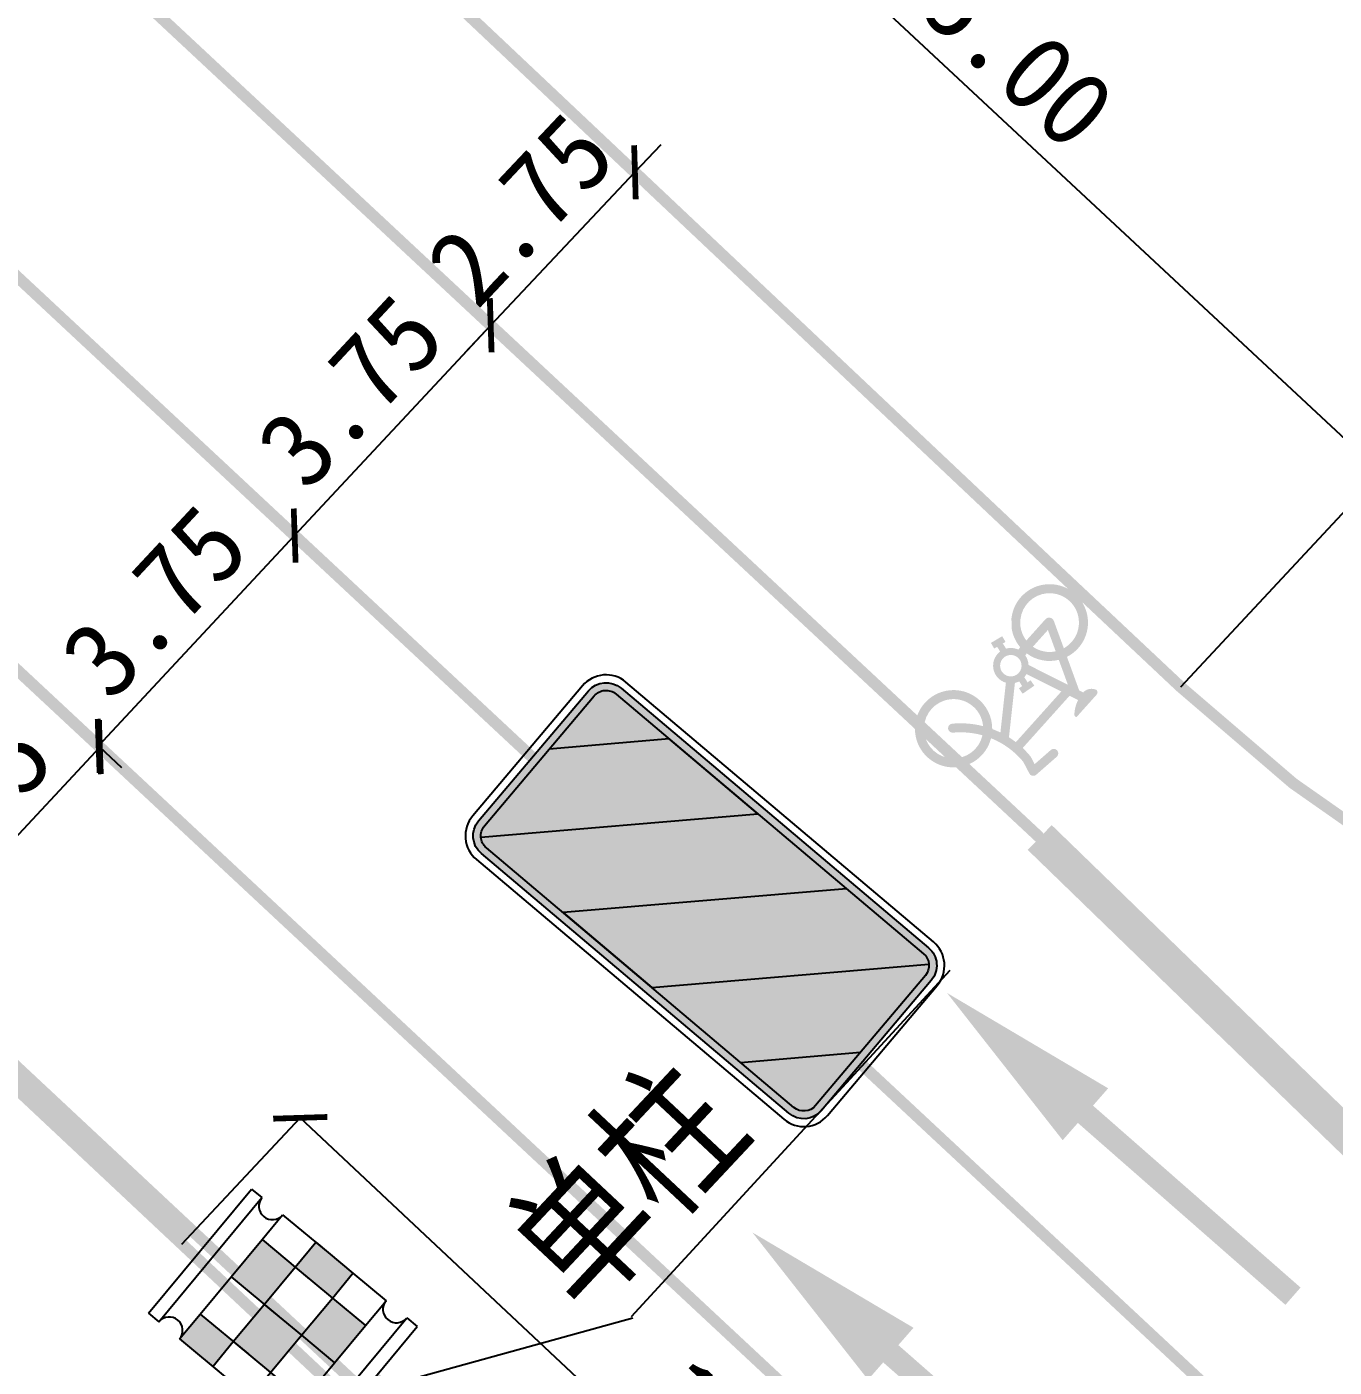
# Model space of a CAD drawing. Header units: millimetres. Extents: x 67546 to 67853, y 50657 to 50921.
# Drawn here: x 67663.89 to 67680.95, y 50803.47 to 50820.94 of the extents above; entities that cross this region are included whole.
import ezdxf

# ---------------------------------------------------------------- set-up
doc = ezdxf.new("R2010")
doc.units = ezdxf.units.MM
doc.linetypes.add('JTSS01', pattern=[6, 2, -4])
doc.linetypes.add('JTSS02', pattern=[2, 1, -1])
for name, color, linetype in [('@-交通标志', 7, 'Continuous'), ('@-注释', 7, 'Continuous'), ('@-设计标注', 7, 'Continuous'), ('@-路面边线', 7, 'Continuous'), ('@-道路边线', 7, 'Continuous'), ('@-隔离栏', 7, 'Continuous'), ('交通标志', 7, 'Continuous')]:
    doc.layers.add(name, color=color, linetype=linetype)
doc.layers.add('@-道路标线', color=7, linetype='Continuous', lineweight=0)
doc.layers.get('0').off()
doc.styles.add('--黑体', font='simhei.ttf')
doc.styles.add('黑体', font='simhei.ttf', dxfattribs={"width": 0.8})
doc.linetypes.add('FENCELINE1', pattern='A,6.349999999999998,-2.54,[133,ltypeshp.shx,S=2.54,R=0,X=-2.54,Y=0],-2.54,25.4', length=36.83)
doc.dimstyles.new('标志标注', dxfattribs={"dimtxt": 1, "dimasz": 0.5, "dimexe": 0, "dimexo": 0, "dimgap": 0.25, "dimtad": 1, "dimzin": 0, "dimdsep": 46, "dimtxsty": '--黑体', "dimblk": 'ARCHTICK', "dimcen": 0.09, "dimadec": 0, "dimazin": 0, "dimtfac": 1, "dimtix": 1, "dimtmove": 1, "dimatfit": 0, "dimfxl": 1, "dimtolj": 1, "dimtzin": 0, "dimarcsym": 0})

# ---------------------------------------------------------------- blocks, each defined once
blk = doc.blocks.new('_ARCHTICK')
at = {"color": 0, "linetype": 'ByBlock', "const_width": 0.15}
blk.add_lwpolyline([(-0.5, -0.5), (0.5, 0.5)], dxfattribs=at)
blk = doc.blocks.new('*D34')
at = {"layer": '@-注释', "color": 0, "lineweight": -2, "transparency": 16777216}
for p, q in [((67665.91393280505, 50805.07066313001), (67667.45814976247, 50806.71704391969)), ((67678.39872465299, 50796.45537093632), (67667.45814976247, 50806.71704391969)), ((67676.85450769556, 50794.80899014664), (67678.39872465299, 50796.45537093632))]:
    blk.add_line(p, q, dxfattribs=at)
at = {"layer": 'Defpoints', "color": 0, "transparency": 16777216}
for p in [(67667.45814976247, 50806.71704391969), (67665.91393280505, 50805.07066313001), (67676.85450769556, 50794.80899014664)]:
    blk.add_point(p, dxfattribs=at)
at = {"layer": '@-注释', "color": 0, "lineweight": -2, "transparency": 16777216, "xscale": 0.5, "yscale": 0.5, "zscale": 0.5}
for p, rotation in [((67667.45814976247, 50806.71704391969), 136.834000257673), ((67678.39872465299, 50796.45537093632), 316.834000257673)]:
    blk.add_blockref('_ARCHTICK', p, dxfattribs=dict(at, rotation=rotation))
at = {"layer": '@-注释', "color": 0, "transparency": 16777216, "insert": (67673.44536634967, 50802.13733607922), "char_height": 1, "attachment_point": 5, "rotation": 316.834000257673, "style": '--黑体'}
blk.add_mtext('\\A1;15.00', dxfattribs=at)
blk = doc.blocks.new('A$C348E0356')
at = {"layer": '交通标志', "lineweight": 15}
h = blk.add_hatch(color=1, dxfattribs=at)
h.paths.add_polyline_path([(3.003229652764275, 1.581825583154568), (2.699315253586973, 2.053429645515278), (2.345612207427619, 1.825493846656171), (2.649526606546714, 1.35388978429546)])
h.paths.add_polyline_path([(1.699794109328649, 2.827652479812969), (2.00370850827312, 2.356048417277634), (2.357411554490681, 2.58398421613674), (2.053497155546209, 3.055588278657522)])
h.paths.add_polyline_path([(2.00370850827312, 2.356048417277634), (1.473153939063194, 2.014144718996249), (1.815057638159487, 1.483590148374786), (2.345612207427619, 1.825493846656171), (2.212649657740256, 2.031820624353712)])
h.paths.add_polyline_path([(2.11897203727858, 1.011986086014075), (1.815057638159487, 1.483590148374786), (1.284503068891353, 1.141686450093402), (1.588417468068655, 0.6700823877326914)])
h.paths.add_polyline_path([(1.169239540060515, 2.485748781531583), (0.6386849708505907, 2.143845083250199), (0.9425993697950616, 1.672241020714864), (1.473153939063194, 2.014144718996249)])
h.paths.add_polyline_path([(0.9425993697950616, 1.672241020714864), (0.5888963236357087, 1.444305221855755), (0.9308000227320008, 0.9137506512342952), (1.284503068891353, 1.141686450093402), (1.151540519262198, 1.348013227790942)])
at = {"layer": '交通标志', "lineweight": 25}
for p, q in [((1.768577406415715, 3.497717086982446), (6.21755607426e-05, 2.358038092701462)), ((1.863550656125879, 3.350340817545656), (1.768577406415715, 3.497717086982446)), ((1.863550656125879, 3.350340817545656), (0.0950354252709076, 2.210661823264671)), ((2.053497155546209, 3.055588278657522), (1.699794109328649, 2.827652479812969)), ((2.357411554490681, 2.58398421613674), (2.053497155546209, 3.055588278657522)), ((1.699794109328649, 2.827652479812969), (1.169239540060515, 2.485748781531583)), ((2.00370850827312, 2.356048417277634), (1.699794109328649, 2.827652479812969)), ((1.169239540060515, 2.485748781531583), (0.6386849708505907, 2.143845083250199)), ((1.473153939063194, 2.014144718996249), (1.169239540060515, 2.485748781531583)), ((2.357411554490681, 2.58398421613674), (2.00370850827312, 2.356048417277634)), ((2.699315253586973, 2.053429645515278), (2.357411554490681, 2.58398421613674)), ((0.0950354252709076, 2.210661823264671), (6.21755607426e-05, 2.358038092701462)), ((2.00370850827312, 2.356048417277634), (1.473153939063194, 2.014144718996249)), ((2.345612207427619, 1.825493846656171), (2.00370850827312, 2.356048417277634)), ((0.6386849708505907, 2.143845083250199), (0.2849819246330298, 1.91590928439109)), ((0.9425993697950616, 1.672241020714864), (0.6386849708505907, 2.143845083250199)), ((3.003229652764275, 1.581825583154568), (2.566352703957818, 2.259756423212819)), ((1.473153939063194, 2.014144718996249), (0.9425993697950616, 1.672241020714864)), ((1.815057638159487, 1.483590148374786), (1.473153939063194, 2.014144718996249)), ((2.649526606546714, 1.35388978429546), (2.212649657740256, 2.031820624353712)), ((2.699315253586973, 2.053429645515278), (2.345612207427619, 1.825493846656171)), ((0.5888963236357087, 1.444305221855755), (0.2849819246330298, 1.91590928439109)), ((2.345612207427619, 1.825493846656171), (1.815057638159487, 1.483590148374786)), ((0.9425993697950616, 1.672241020714864), (0.5888963236357087, 1.444305221855755)), ((1.284503068891353, 1.141686450093402), (0.9425993697950616, 1.672241020714864)), ((2.11897203727858, 1.011986086014075), (1.68209508853033, 1.689916926072328)), ((3.003229652764275, 1.581825583154568), (2.649526606546714, 1.35388978429546)), ((0.9308000227320008, 0.9137506512342952), (0.5888963236357087, 1.444305221855755)), ((1.815057638159487, 1.483590148374786), (1.284503068891353, 1.141686450093402)), ((1.588417468068655, 0.6700823877326914), (1.151540519262198, 1.348013227790942)), ((3.193176151951773, 1.287073044106364), (1.424660921038593, 0.1473940498253796)), ((2.649526606546714, 1.35388978429546), (2.11897203727858, 1.011986086014075)), ((3.288149401603732, 1.139696774669572), (3.193176151951773, 1.287073044106364)), ((1.234714421851094, 0.442146588873584), (0.7978374730446376, 1.120077428931835)), ((1.284503068891353, 1.141686450093402), (0.9308000227320008, 0.9137506512342952)), ((3.288149401603732, 1.139696774669572), (1.519634170748758, 1.7780388589e-05)), ((2.11897203727858, 1.011986086014075), (1.588417468068655, 0.6700823877326914)), ((1.588417468068655, 0.6700823877326914), (1.234714421851094, 0.442146588873584)), ((1.519634170748758, 1.7780388589e-05), (1.424660921038593, 0.1473940498253796))]:
    blk.add_line(p, q, dxfattribs=at)
for centre, major_axis, ratio, start_param, end_param in [((1.958523905836044, 3.202964548094313), (0.0132628393479032, 0.1748249984116091), 0.9999999976595978, 0.648165981041317, 3.789758634631108), ((0.1900086749810725, 2.06328555382788), (-0.1748249984686601, 0.0132628393522313), 0.999999997006934, 2.218962305269292, 5.360554958859085), ((3.098202902416232, 1.434449313717776), (-0.1748249984686601, 0.0132628393522313), 0.999999997006934, -0.9226303483204992, 2.218962305269292), ((1.329687671561259, 0.2947703194367932), (0.0132628393608787, 0.1748249985826468), 0.9999999959073038, 3.789758633994535, 6.931351287584327)]:
    blk.add_ellipse(centre, major_axis=major_axis, ratio=ratio, start_param=start_param, end_param=end_param, dxfattribs=at)
blk = doc.blocks.new('A$C3C0A0687')
at = {"layer": '交通标志', "linetype": 'ByBlock', "lineweight": -3}
for points in [[(0.51630682812538, 0.9557776210713198), (0.2803620946360752, 0.9608847109484486), (0.259674049098976, 0.0051084273000015), (0.4956187825882809, 1.3374228729e-06)], [(0.2649107784296911, 0.5038333508418873, 1), (-2.7183474567e-06, 0.5038333508418873, 1)]]:
    blk.add_hatch(color=14, dxfattribs=at).paths.add_polyline_path(points)
at = {"layer": '交通标志', "color": 14}
blk.add_circle((0.1324540300411172, 0.5038333508418873), 0.1324567483885739, dxfattribs=at)
blk = doc.blocks.new('A$C59555438')
at = {"layer": '交通标志'}
h = blk.add_hatch(color=1, dxfattribs=at)
edge = h.paths.add_edge_path(flags=16)
edge.add_arc((0.3505040291111072, -0.2000641846525468), 0.2015999999999083, 105.28331680243821, 195.2833168024382, ccw=False)
edge.add_line((0.2973638451967417, -0.0055939276630852), (5.360870505988714, 1.378040152772654))
edge.add_arc((5.414010689903078, 1.183569895783192), 0.2015999999999011, 15.283316802438208, 105.28331680244241, ccw=False)
edge.add_line((5.608480946892087, 1.236710079697104), (6.193512939698848, -0.9042558261298836))
edge.add_arc((5.999042682709839, -0.957396010043567), 0.2015999999998938, -74.71668319756589, 15.283316802438208, ccw=False)
edge.add_line((6.052182866622387, -1.151866267033027), (0.9886762058304157, -2.535500347468768))
edge.add_arc((0.9355360219160502, -2.34103009047908), 0.2015999999999011, 195.2833168024382, 285.2833168024382, ccw=False)
edge.add_line((0.7410657649270433, -2.394170274392763), (0.1560337721202814, -0.2532043685657754))
edge = h.paths.add_edge_path()
edge.add_arc((0.3503419572534767, -0.1999667472398414), 0.302399999999848, 105.28331680243821, 195.2833168024382, ccw=False)
edge.add_line((0.2706316813819285, 0.0917386382445784), (5.334390413281653, 1.475441598648558))
edge.add_arc((5.414100689153202, 1.18373621316391), 0.302399999999848, 15.283316802436786, 105.28331680243821, ccw=False)
edge.add_line((5.705806074638529, 1.263446489034095), (6.290910140045524, -0.8777831715638058))
edge.add_arc((5.999204754560196, -0.9574934474339896), 0.302399999999848, -74.71668319756168, 15.283316802438208, ccw=False)
edge.add_line((6.078915030429924, -1.249198832918409), (1.015156298530199, -2.632901793322389))
edge.add_arc((0.9354460226604712, -2.341196407837741), 0.3023999999998553, 195.2833168024382, 285.2833168024382, ccw=False)
edge.add_line((0.6437406371751422, -2.420906683708153), (0.05863657176814741, -0.2796770231102528))
for points in [[(2.254681827422053, -2.189556589226748), (3.715157706097762, -1.790472647057248), (5.513923373892131, 1.358669911795209, 0.19887857131623), (5.360870506072387, 1.378040152808353), (4.094864884389901, 1.032096394553322)], [(0.3955562100963739, -1.12975365046673), (0.7410657650125358, -2.394170274357747, 0.198946163876398), (0.8356233380946132, -2.516130106418776), (2.634389005716446, 0.6330124523843621), (1.17391312721698, 0.2339285102629444)], [(5.175633584771317, -1.391388704888339), (6.052182866707878, -1.151866266997557, 0.4142135623731015), (6.193512939784341, -0.904255826094868), (5.953990501893699, -0.0277065441587444)]]:
    blk.add_hatch(color=1, dxfattribs=at).paths.add_polyline_path(points)
at = {"layer": '交通标志', "true_color": 0xffffff}
for points in [[(5.953990501893696, -0.0277065441587435), (5.608480946977579, 1.236710079732119, 0.1989461638801886), (5.513923373892131, 1.358669911795209), (3.715157706097762, -1.79047264705725), (5.175633584771319, -1.391388704888339)], [(4.094864884389901, 1.032096394553322), (2.634389005716448, 0.6330124523843624), (0.8356233380946132, -2.516130106418776, 0.1988785713200205), (0.9886762059159082, -2.535500347433525), (2.254681827422053, -2.189556589226748)], [(1.17391312721698, 0.2339285102629444), (0.2973638452822342, -0.0055939276273875, 0.4142135623730847), (0.1560337722057739, -0.2532043685307599), (0.3955562100963739, -1.12975365046673)]]:
    blk.add_hatch(color=7, dxfattribs=at).paths.add_polyline_path(points)
at = {"layer": '交通标志', "color": 1}
for points in [[(0.5464096677369527, -2.447644689311118, 0.414213562373091), (1.041630549543697, -2.730304835463357), (6.10565303610565, -1.346529802489839, 0.414213562373091), (6.388313182256754, -0.8513089206835502), (5.803137044251343, 1.290184494685945, 0.414213562373091), (5.307916162444597, 1.572844640838184), (0.2438936758826458, 0.1890696078644396, 0.414213562373091), (-0.038766470268456, -0.3061512739420777), (0.5464096677369527, -2.447644689311118)], [(0.0586365718536399, -0.2796770230750099, -0.4142135623730951), (0.270631681467421, 0.09173863827959401), (5.334390413368963, 1.475441598683801, -0.414213562373091), (5.705806074722204, 1.263446489069564), (6.290910140131018, -0.87778317152879, -0.414213562373091), (6.078915030515418, -1.249198832883166), (1.015156298615693, -2.632901793286919, -0.414213562373091), (0.6437406372606347, -2.420906683673138), (0.0586365718536399, -0.2796770230750099)], [(0.1560337722057739, -0.2532043685307599, -0.4142135623730847), (0.2973638452822342, -0.0055939276273875), (5.360870506072387, 1.378040152808353, -0.4142135623731015), (5.608480946977579, 1.236710079732119), (6.193512939784341, -0.904255826094868, -0.4142135623731015), (6.052182866707878, -1.151866266997557), (0.9886762059159082, -2.535500347433525, -0.4142135623731015), (0.7410657650125358, -2.394170274357747), (0.1560337722057739, -0.2532043685307599)]]:
    blk.add_lwpolyline(points, format="xyb", dxfattribs=at)
for points in [[(5.513923373891883, 1.358669911794777), (3.71515770609767, -1.790472647057413)], [(2.254681827422245, -2.189556589226413), (4.094864884389608, 1.032096394552809)], [(2.634389005716001, 0.6330124523835821), (0.8356233380945923, -2.516130106418812)], [(1.173913127217019, 0.2339285102630129), (0.3955562100964016, -1.129753650466682)], [(5.175633584771276, -1.391388704888413), (5.953990501893713, -0.0277065441587183)]]:
    blk.add_lwpolyline(points, dxfattribs=at)
at = {"layer": '交通标志', "color": 7}
for points in [[(4.094864884389608, 1.032096394552809), (2.634389005716001, 0.6330124523835821)], [(3.71515770609767, -1.790472647057413), (5.175633584771276, -1.391388704888413)]]:
    blk.add_lwpolyline(points, dxfattribs=at)
at = {"layer": '交通标志', "color": 1, "lineweight": 0}
for centre, radius, start, end in [((0.3503419573371502, -0.1999667472043711), 0.302399999999848, 105.2833168024516, 195.2833168019546), ((5.999204754645687, -0.9574934473989742), 0.3023999999998538, 285.2833168024517, 15.28331680195462), ((0.935446022745964, -2.341196407802725), 0.3023999999998538, 195.2833168019546, 285.2833168024517)]:
    blk.add_arc(centre, radius, start, end, dxfattribs=at)
blk = doc.blocks.new('A$C00990124')
at = {"layer": '@-交通标志'}
blk.add_line((4.03863356891088, 8.375682107638568), (7.842989163240419, 9.514135432895273), dxfattribs=at)
at = {"layer": '@-交通标志', "color": 0, "lineweight": -3}
blk.add_line((4.058251671376638, 8.35589451668784), (-1.7789425328e-06, 3.746898548211901), dxfattribs=at)
at = {"layer": '@-交通标志', "lineweight": 0, "ltscale": 0.5, "rotation": 18.7745132221656}
blk.add_blockref('A$C348E0356', (7.610208364087156, 6.313692850992083), dxfattribs=at)
at = {"layer": '@-交通标志', "rotation": 139.089048828602}
blk.add_blockref('A$C3C0A0687', (8.190717954887077, 9.704387176316233), dxfattribs=at)
at = {"layer": '@-交通标志', "color": 0, "lineweight": -3, "rotation": 305.8141268137496}
blk.add_blockref('A$C59555438', (1.830900762579403, 5.826271494384855), dxfattribs=at)
at = {"layer": '@-交通标志', "color": 0, "lineweight": -3, "style": '黑体', "width": 0.8}
blk.add_text('单柱', height=1.5, rotation=228.1137237925515, dxfattribs=at).set_placement((4.715823206817731, 8.34912640415132))
blk = doc.blocks.new('*D76')
at = {"layer": '@-设计标注', "color": 0, "lineweight": -2, "transparency": 16777216}
for p, q in [((67667.97389268785, 50822.56502478214), (67670.58129339645, 50825.36111971661)), ((67670.58129339645, 50825.36111971661), (67681.55159892087, 50815.13114431582)), ((67678.94419821227, 50812.33504938135), (67681.55159892087, 50815.13114431582))]:
    blk.add_line(p, q, dxfattribs=at)
at = {"layer": 'Defpoints', "color": 0, "transparency": 16777216}
for p in [(67667.97389268785, 50822.56502478214), (67681.55159892087, 50815.13114431582), (67678.94419821227, 50812.33504938135)]:
    blk.add_point(p, dxfattribs=at)
at = {"layer": '@-设计标注', "color": 0, "lineweight": -2, "transparency": 16777216, "xscale": 0.5, "yscale": 0.5, "zscale": 0.5}
for p, rotation in [((67670.58129339645, 50825.36111971661), 137.000000000727), ((67681.55159892087, 50815.13114431582), 317.000000000727)]:
    blk.add_blockref('_ARCHTICK', p, dxfattribs=dict(at, rotation=rotation))
at = {"layer": '@-设计标注', "color": 0, "transparency": 16777216, "insert": (67676.58177638018, 50820.79875602109), "char_height": 1, "attachment_point": 5, "rotation": 317.00000000072697, "style": '--黑体'}
blk.add_mtext('\\A1;15.00', dxfattribs=at)
blk = doc.blocks.new('*D119')
at = {"layer": '@-设计标注', "color": 0, "lineweight": -2, "transparency": 16777216}
for p, q in [((67664.84365764791, 50811.55127093881), (67662.28382361241, 50808.81087868392)), ((67665.13174498729, 50811.28216501969), (67664.84365764791, 50811.55127093881)), ((67662.57191095178, 50808.54177276479), (67662.28382361241, 50808.81087868392))]:
    blk.add_line(p, q, dxfattribs=at)
at = {"layer": 'Defpoints', "color": 0, "transparency": 16777216}
for p in [(67665.13174498729, 50811.28216501969), (67662.28382361241, 50808.81087868392), (67662.57191095178, 50808.54177276479)]:
    blk.add_point(p, dxfattribs=at)
at = {"layer": '@-设计标注', "color": 0, "lineweight": -2, "transparency": 16777216, "xscale": 0.5, "yscale": 0.5, "zscale": 0.5}
for p, rotation in [((67664.84365764791, 50811.55127093881), 46.95109119153751), ((67662.28382361241, 50808.81087868392), 226.9510911915376)]:
    blk.add_blockref('_ARCHTICK', p, dxfattribs=dict(at, rotation=rotation))
at = {"layer": '@-设计标注', "color": 0, "transparency": 16777216, "insert": (67663.01566217918, 50810.69304161848), "char_height": 1, "attachment_point": 5, "rotation": 46.95109119153755, "style": '--黑体'}
blk.add_mtext('\\A1;3.75', dxfattribs=at)
blk = doc.blocks.new('*D120')
at = {"layer": '@-设计标注', "color": 0, "lineweight": -2, "transparency": 16777216}
for p, q in [((67664.82756333727, 50811.56627912632), (67667.38482768342, 50814.30860939439)), ((67667.40092199408, 50814.2936012069), (67667.38482768342, 50814.30860939439)), ((67664.84365764793, 50811.55127093883), (67664.82756333727, 50811.56627912632))]:
    blk.add_line(p, q, dxfattribs=at)
at = {"layer": 'Defpoints', "color": 0, "transparency": 16777216}
for p in [(67667.38482768342, 50814.30860939439), (67667.40092199408, 50814.2936012069), (67664.84365764793, 50811.55127093883)]:
    blk.add_point(p, dxfattribs=at)
at = {"layer": '@-设计标注', "color": 0, "lineweight": -2, "transparency": 16777216, "xscale": 0.5, "yscale": 0.5, "zscale": 0.5}
for p, rotation in [((67667.38482768342, 50814.30860939439), 47.00000000004412), ((67664.82756333727, 50811.56627912632), 227.0000000000441)]:
    blk.add_blockref('_ARCHTICK', p, dxfattribs=dict(at, rotation=rotation))
at = {"layer": '@-设计标注', "color": 0, "transparency": 16777216, "insert": (67665.55768023412, 50813.4489430304), "char_height": 1, "attachment_point": 5, "rotation": 47.00000000004412, "style": '--黑体'}
blk.add_mtext('\\A1;3.75', dxfattribs=at)
blk = doc.blocks.new('*D121')
at = {"layer": '@-设计标注', "color": 0, "lineweight": -2, "transparency": 16777216}
blk.add_line((67667.38482768343, 50814.30860939439), (67669.94232153364, 50817.05118577545), dxfattribs=at)
at = {"layer": 'Defpoints', "color": 0, "transparency": 16777216}
for p in [(67669.94232153364, 50817.05118577545), (67669.94232153364, 50817.05118577545), (67667.38482768342, 50814.3086093944)]:
    blk.add_point(p, dxfattribs=at)
at = {"layer": '@-设计标注', "color": 0, "lineweight": -2, "transparency": 16777216, "xscale": 0.5, "yscale": 0.5, "zscale": 0.5}
for p, rotation in [((67669.94232153364, 50817.05118577545), 46.99999999998752), ((67667.38482768343, 50814.30860939439), 226.9999999999876)]:
    blk.add_blockref('_ARCHTICK', p, dxfattribs=dict(at, rotation=rotation))
at = {"layer": '@-设计标注', "color": 0, "transparency": 16777216, "insert": (67668.11505933233, 50816.19139635497), "char_height": 1, "attachment_point": 5, "rotation": 46.999999999987516, "style": '--黑体'}
blk.add_mtext('\\A1;3.75', dxfattribs=at)
blk = doc.blocks.new('*D122')
at = {"layer": '@-设计标注', "color": 0, "lineweight": -2, "transparency": 16777216}
for p, q in [((67671.82390805944, 50819.04585775976), (67672.16700095504, 50819.40957092283)), ((67669.94232153364, 50817.05118577545), (67671.82390805944, 50819.04585775976)), ((67669.94232153364, 50817.05118577545), (67669.59922863804, 50816.68747261239))]:
    blk.add_line(p, q, dxfattribs=at)
at = {"layer": 'Defpoints', "color": 0, "transparency": 16777216}
for p in [(67671.82390805944, 50819.04585775976), (67671.82390805944, 50819.04585775976), (67669.94232153364, 50817.05118577545)]:
    blk.add_point(p, dxfattribs=at)
at = {"layer": '@-设计标注', "color": 0, "lineweight": -2, "transparency": 16777216, "xscale": 0.5, "yscale": 0.5, "zscale": 0.5}
for p, rotation in [((67671.82390805944, 50819.04585775976), 226.6710655916877), ((67669.94232153364, 50817.05118577545), 46.67106559168768)]:
    blk.add_blockref('_ARCHTICK', p, dxfattribs=dict(at, rotation=rotation))
at = {"layer": '@-设计标注', "color": 0, "transparency": 16777216, "insert": (67670.33754505192, 50818.56316111101), "char_height": 1, "attachment_point": 5, "rotation": 46.67106559168773, "style": '--黑体'}
blk.add_mtext('\\A1;2.75', dxfattribs=at)

msp = doc.modelspace()

# ---------------------------------------------------------------- hatches: boundary and pattern name
at = {"layer": '@-道路标线'}
h = msp.add_hatch(color=7, dxfattribs=at)
edge = h.paths.add_edge_path()
edge.add_line((67677.61987952357, 50812.28935427276), (67677.67203645702, 50812.26314049361))
edge.add_ellipse((67678.01308651804, 50811.95955191587), major_axis=(0.201062209189022, -0.4099435790898143), ratio=0.9999805706952836, start_angle=200.1195756284293, end_angle=202.1999952957983, ccw=False)
edge.add_ellipse((67677.78072355562, 50812.16084726294), major_axis=(-0.1349701719647786, -0.06619789242732606), ratio=0.9999999506772708, start_angle=219.8589830386828, end_angle=284.2785924977287, ccw=False)
edge.add_ellipse((67677.81590527919, 50812.2641263336), major_axis=(-0.03845518675498325, -0.01886085109785154), ratio=0.9999998303205472, start_angle=113.18325781182659, end_angle=206.501347011118, ccw=False)
edge.add_line((67677.84838190286, 50812.23620140387), (67677.5835477555, 50811.94124371056))
edge.add_ellipse((67677.59637343213, 50811.98087889366), major_axis=(-0.03740224474747406, -0.01834442186959589), ratio=0.9999998508462595, start_angle=310.81329457208363, end_angle=405.9425271505703, ccw=False)
edge.add_ellipse((67678.01308651804, 50811.95955191587), major_axis=(-0.4099449549438242, -0.2010628839946802), ratio=0.999999995276094, start_angle=307.0992444217952, end_angle=329.14455822133897, ccw=False)
edge.add_line((67677.60544261005, 50812.16524007246), (67677.4944393975, 50812.22102966235))
edge.add_line((67677.49443939683, 50812.22102966171), (67676.88230960186, 50811.53927318775))
edge.add_ellipse((67676.07242589656, 50810.68280447753), major_axis=(0.519063056512727, -1.058312091657571), ratio=0.9999997747193812, start_angle=102.93400800517048, end_angle=110.4751074252666, ccw=False)
edge.add_line((67676.98770559553, 50811.42557856082), (67677.03834716638, 50811.32878227191))
edge.add_line((67677.03834716573, 50811.32878227125), (67677.24949316467, 50811.51366716297))
edge.add_ellipse((67677.28815609802, 50811.46951253698), major_axis=(0.02584393765854944, -0.0526929269515769), ratio=0.9999999969862579, start_angle=15.0799806736444, end_angle=195.0799806736443, ccw=False)
edge.add_line((67677.32681903137, 50811.42535790966), (67677.06413080555, 50811.19534130877))
edge.add_ellipse((67677.0209109555, 50811.2355057795), major_axis=(0.02598120516565534, -0.05297280019768658), ratio=0.9999999565071804, start_angle=-94.40099306387123, end_angle=20.972252427922285, ccw=False)
edge.add_line((67676.96610064982, 50811.21366612208), (67676.88929667142, 50811.36046921925))
edge.add_ellipse((67676.07242589656, 50810.68280447753), major_axis=(-0.9529259785403279, -0.4673750540606755), ratio=0.9999999809832021, start_angle=193.5523853715453, end_angle=221.8935450160579)
edge.add_ellipse((67675.9808304478, 50811.79039260367), major_axis=(-0.4526638136168394, -0.2220149089487002), ratio=0.9999999808311439, start_angle=-98.18991527179861, end_angle=139.7104712913849, ccw=False)
edge.add_ellipse((67675.9808304478, 50811.79039260367), major_axis=(-0.4526638122930861, -0.2220149082994484), ratio=0.9999999833191034, start_angle=153.487581228541, end_angle=261.8100847081013, ccw=False)
edge.add_ellipse((67676.07242589656, 50810.68280447753), major_axis=(-1.058311901259354, -0.5190629631294225), ratio=0.9999999987140331, start_angle=217.7231741279261, end_angle=223.3859971820988, ccw=False)
edge.add_line((67676.5919381873, 50811.740895796), (67676.66325123022, 50812.39053669261))
edge.add_ellipse((67676.72772607704, 50812.61256709695), major_axis=(-0.2075794316144669, -0.101810056874832), ratio=0.9999999485642296, start_angle=280.9424230675123, end_angle=407.6811191826454, ccw=False)
edge.add_line((67676.58836385478, 50812.79704656295), (67676.5492379455, 50812.85841176321))
edge.add_line((67676.54923794414, 50812.85841176191), (67676.5111673678, 50812.83596172019))
edge.add_line((67676.51116736911, 50812.83596172018), (67676.46764120366, 50812.90977299522))
edge.add_line((67676.46764120435, 50812.90977299587), (67676.61506908324, 50812.99671053627))
edge.add_line((67676.61506908326, 50812.99671053628), (67676.65859524804, 50812.92289926192))
edge.add_line((67676.65859524805, 50812.92289926191), (67676.62309392434, 50812.90196429232))
edge.add_line((67676.62309392304, 50812.90196429367), (67676.66561705271, 50812.83527087787))
edge.add_ellipse((67676.72772607704, 50812.61256709695), major_axis=(0.1018100528200388, -0.2075794233471927), ratio=0.9999998710940378, start_angle=156.077858777343, end_angle=169.4568067655877, ccw=False)
edge.add_line((67676.71883415894, 50812.84359834631), (67676.74975805242, 50812.84271726136))
edge.add_ellipse((67676.72772607704, 50812.61256709695), major_axis=(-0.2075794294881693, -0.1018100558319615), ratio=0.99999997824153, start_angle=219.2364363992578, end_angle=238.4055656186149, ccw=False)
edge.add_line((67676.8241080496, 50812.82272185336), (67676.85065379768, 50812.85228704541))
edge.add_ellipse((67677.23363903516, 50813.17483079388), major_axis=(0.2204886447554902, -0.4495519299439965), ratio=0.999999957172602, start_angle=251.5529690226818, end_angle=283.97727336007733, ccw=False)
edge.add_line((67676.73741789453, 50813.10792235021), (67676.73613387297, 50813.23140608685))
edge.add_ellipse((67677.23363903516, 50813.17483079388), major_axis=(-0.4495519105856651, -0.2204886352609428), ratio=0.9999999765459381, start_angle=90.72597712170881, end_angle=327.3860601384187, ccw=False)
edge.add_line((67677.45980594683, 50812.72810864906), (67677.61987952546, 50812.28935426941))
edge = h.paths.add_edge_path(flags=16)
edge.add_line((67677.38574101006, 50812.27566085516), (67676.93176139664, 50812.50382844666))
edge.add_ellipse((67676.72772607704, 50812.61256709695), major_axis=(-0.2075797207561151, -0.1018101986881486), ratio=0.9999989921065656, start_angle=113.33312174311399, end_angle=125.81877227170509, ccw=False)
edge.add_line((67676.9034272177, 50812.46228864292), (67676.94609045639, 50812.39537547848))
edge.add_line((67676.94609045766, 50812.39537547715), (67676.98567939192, 50812.42255175616))
edge.add_line((67676.98567939126, 50812.4225517555), (67677.03417493694, 50812.35190606657))
edge.add_line((67677.0341749376, 50812.35190606722), (67676.88190915316, 50812.24738146358))
edge.add_line((67676.88190915385, 50812.24738146422), (67676.83341360556, 50812.31802715452))
edge.add_line((67676.83341360425, 50812.31802715455), (67676.87540395958, 50812.34685191942))
edge.add_line((67676.87540395957, 50812.34685191942), (67676.83617552527, 50812.40837792118))
edge.add_ellipse((67676.72772607704, 50812.61256709695), major_axis=(0.1018100527231909, -0.2075794231497303), ratio=0.9999996316774112, start_angle=-12.801403836924408, end_angle=1.8475263374838278, ccw=False)
edge.add_line((67676.78101168032, 50812.38758898927), (67676.70318310187, 50811.67859341612))
edge.add_ellipse((67676.07242589656, 50810.68280447753), major_axis=(-1.058311822158664, -0.51906292433345), ratio=0.9999999651228509, start_angle=206.1845881327514, end_angle=211.5225778991242, ccw=False)
edge.add_line((67676.79308667367, 50811.61559508033), (67677.3857410114, 50812.27566085645))
edge = h.paths.add_edge_path(flags=16)
edge.add_line((67677.47216480883, 50812.3635948528), (67677.35355779363, 50812.68869126747))
edge.add_ellipse((67677.23363903516, 50813.17483079388), major_axis=(-0.4495519134462683, -0.2204886366639632), ratio=0.9999999682488206, start_angle=387.44292668244736, end_angle=437.7305866839091, ccw=False)
edge.add_line((67676.93629048992, 50812.77197100955), (67676.91495675786, 50812.74821066845))
edge.add_ellipse((67676.72772607704, 50812.61256709695), major_axis=(0.1018100667875149, -0.2075794518253295), ratio=0.9999998818253548, start_angle=66.12125378608778, end_angle=99.79606636223912, ccw=False)
edge.add_line((67676.95875053169, 50812.62163397082), (67677.47216480882, 50812.36359485282))
edge = h.paths.add_edge_path(flags=16)
edge.add_line((67676.74106098, 50812.75186603111), (67676.72234421945, 50812.75239931132))
edge.add_ellipse((67676.72772607704, 50812.61256709695), major_axis=(-0.005612782244407632, -0.1398231377295843), ratio=0.9999982862807512, start_angle=184.5028513073123, end_angle=536.8305418411982)
edge = h.paths.add_edge_path(flags=16)
edge.add_ellipse((67675.9808304478, 50811.79039260367), major_axis=(-0.3472779582061743, -0.1703270328922225), ratio=0.9999999827594351, start_angle=158.9141864051265, end_angle=261.729474163011)
edge.add_ellipse((67675.9808304478, 50811.79039260367), major_axis=(-0.3472779621301562, -0.170327034816791), ratio=0.9999999726421697, start_angle=261.7294742455286, end_angle=501.1211886144014)
edge.add_ellipse((67676.07242589656, 50810.68280447753), major_axis=(-0.9529259833067756, -0.467375056398442), ratio=0.9999999693913519, start_angle=228.2603932092995, end_angle=249.2839976678984)
edge.add_ellipse((67675.96725570915, 50811.79791601604), major_axis=(-0.05269443259906289, -0.02584467612312169), ratio=0.9999984609880854, start_angle=249.7117148502653, end_angle=428.8563375229205, ccw=False)
edge.add_ellipse((67676.07242589656, 50810.68280447753), major_axis=(-1.058311842046459, -0.51906293408768), ratio=0.9999999672635289, start_angle=229.4454243372494, end_angle=249.28399770017649, ccw=False)
edge = h.paths.add_edge_path(flags=16)
edge.add_line((67677.31301871655, 50812.79980702111), (67677.21139129542, 50813.078363143))
edge.add_line((67677.21139129475, 50813.07836314235), (67677.01518306149, 50812.85983720588))
edge.add_ellipse((67677.23363903516, 50813.17483079388), major_axis=(-0.3441660547414529, -0.1688007589918262), ratio=0.9999999719880538, start_angle=29.13147224983823, end_angle=75.82490958884358)
edge = h.paths.add_edge_path(flags=16)
edge.add_ellipse((67677.23363903516, 50813.17483079388), major_axis=(-0.3441660602146482, -0.1688007616762265), ratio=0.9999999542659418, start_angle=92.82568757028405, end_angle=327.3860593604895)
edge.add_line((67676.85276112614, 50813.21814347075), (67676.85374415199, 50813.12360730802))
edge.add_ellipse((67677.23363903516, 50813.17483079388), major_axis=(-0.3441660587252452, -0.1688007609457293), ratio=0.9999999059556514, start_angle=341.5529669549778, end_angle=371.5106501264239)
edge.add_line((67676.93007917162, 50812.94074665774), (67677.17504855871, 50813.21358007707))
edge.add_ellipse((67677.2274312774, 50813.17404483233), major_axis=(0.0288991583048242, -0.05892218351696905), ratio=0.9999999181052606, start_angle=79.8263932664151, end_angle=206.8305000872452, ccw=False)
edge.add_line((67677.2905315245, 50813.19208210414), (67677.41920109653, 50812.83940467546))
for points in [[(67680.40864663059, 50804.39122253813), (67680.50749243985, 50804.50404764737), (67677.79968976686, 50806.87634709992), (67677.99738139086, 50807.10199732348), (67675.89564217812, 50808.34505495663), (67677.40430652713, 50806.4250466561), (67677.60199814847, 50806.65069687845), (67680.3098008192, 50804.27839742565)], [(67677.8693540886, 50801.26844228553), (67677.96819989786, 50801.38126739478), (67675.26039722488, 50803.75356684732), (67675.45808884887, 50803.97921707088), (67673.35634963613, 50805.22227470403), (67674.86501398514, 50803.3022664035), (67675.06270560648, 50803.52791662585), (67677.77050827722, 50801.15561717305)]]:
    msp.add_hatch(color=7, dxfattribs=at).paths.add_polyline_path(points)

# ---------------------------------------------------------------- linework, layer by layer
at = {"layer": '@-路面边线', "color": 7, "linetype": 'Continuous', "const_width": 0.15, "flags": 128}
msp.add_lwpolyline([(67677.26674843693, 50813.91159247859), (67657.46649001609, 50832.58929976332), (67657.46649001609, 50832.58929976332)], dxfattribs=at)
at = {"layer": '@-道路标线', "color": 7, "linetype": 'JTSS01', "const_width": 0.15, "flags": 128}
for points in [[(67682.1987826614, 50800.49437289205), (67631.00363292875, 50848.23462235476)], [(67679.63057513162, 50797.76178717877), (67628.43542539897, 50845.50203664149)]]:
    msp.add_lwpolyline(points, dxfattribs=at)
at = {"layer": '@-道路标线', "color": 30, "linetype": 'Continuous', "ltscale": 0.08, "const_width": 0.1499999999999999, "flags": 128}
for points in [[(67631.81264900995, 50837.22524669587), (67677.02553629642, 50794.99133382677)], [(67644.56743779342, 50825.09253157335), (67665.91393280508, 50805.07066313004)]]:
    msp.add_lwpolyline(points, dxfattribs=at)
at = {"layer": '@-道路标线', "color": 7, "linetype": 'Continuous', "const_width": 0.15, "flags": 128}
msp.add_lwpolyline([(67677.10465126202, 50810.37220525186), (67655.51056792821, 50830.50901373192)], dxfattribs=at)
msp.add_lwpolyline([(67677.26674843693, 50813.91159247859), (67678.94419821231, 50812.33504938133, 0.4386717583276348), (67708.1224861642, 50814.37173288907), (67709.18702471475, 50815.69957353664)], format="xyb", dxfattribs=at)
at = {"layer": '@-道路标线', "color": 7, "linetype": 'JTSS02', "ltscale": 1.5, "const_width": 0.4499999999999999, "flags": 128}
msp.add_lwpolyline([(67686.54879168913, 50801.2222750615), (67677.10465126202, 50810.37220525186)], dxfattribs=at)
at = {"layer": '@-道路标线', "color": 30, "linetype": 'JTSS01', "const_width": 0.15, "flags": 128}
msp.add_lwpolyline([(67665.91393280508, 50805.07066313004), (67676.85450769556, 50794.80899014664)], dxfattribs=at)
at = {"layer": '@-隔离栏', "color": 4, "linetype": 'FENCELINE1', "ltscale": 0.1, "const_width": 0.2999999999999997, "elevation": 1475.285, "flags": 128}
msp.add_lwpolyline([(67631.7241134759, 50837.13631285961), (67665.99944710551, 50805.16183497011)], dxfattribs=at)

# ---------------------------------------------------------------- block references
at = {"layer": '@-道路边线', "color": 7, "ltscale": 0.5, "rotation": 178.7343971925533}
msp.add_blockref('A$C00990124', (67676.01987765104, 50812.38946725792), dxfattribs=at)

# ---------------------------------------------------------------- dimensions: what is measured, and where the dimension line sits
at = {"layer": '@-注释'}
dim = msp.add_aligned_dim(p1=(67676.85450769556, 50794.80899014664), p2=(67665.91393280505, 50805.07066313001), distance=-2.2572495910335246, dimstyle='标志标注', dxfattribs=at)
dim.commit()
dim.dimension.update_dxf_attribs({"geometry": '*D34', "text_midpoint": (67673.44536634967, 50802.13733607922)})
at = {"layer": '@-设计标注'}
for p1, p2, distance, picture, middle in [((67667.97389268786, 50822.56502478215), (67678.94419821228, 50812.33504938135), 3.8231773876840887, '*D76', (67676.58177638018, 50820.79875602109)), ((67667.38482768342, 50814.30860939439), (67669.94232153364, 50817.05118577545), 0, '*D121', (67668.11505933233, 50816.19139635497)), ((67664.84365764791, 50811.55127093881), (67667.40092199406, 50814.29360120689), 0.022006192930684905, '*D120', (67665.55768023412, 50813.4489430304)), ((67665.13174498729, 50811.28216501969), (67662.57191095178, 50808.5417727648), -0.3942236811921804, '*D119', (67663.01566217918, 50810.69304161848))]:
    dim = msp.add_aligned_dim(p1=p1, p2=p2, distance=distance, dimstyle='标志标注', dxfattribs=at)
    dim.commit()
    dim.dimension.update_dxf_attribs({"geometry": picture, "text_midpoint": middle})
dim = msp.add_aligned_dim(p1=(67669.94232153364, 50817.05118577545), p2=(67671.82390805944, 50819.04585775976), distance=0, text='2.75', dimstyle='标志标注', dxfattribs=at)
dim.commit()
dim.dimension.update_dxf_attribs({"geometry": '*D122', "text_midpoint": (67670.33754505192, 50818.56316111101)})

doc.saveas('drawing.dxf')
